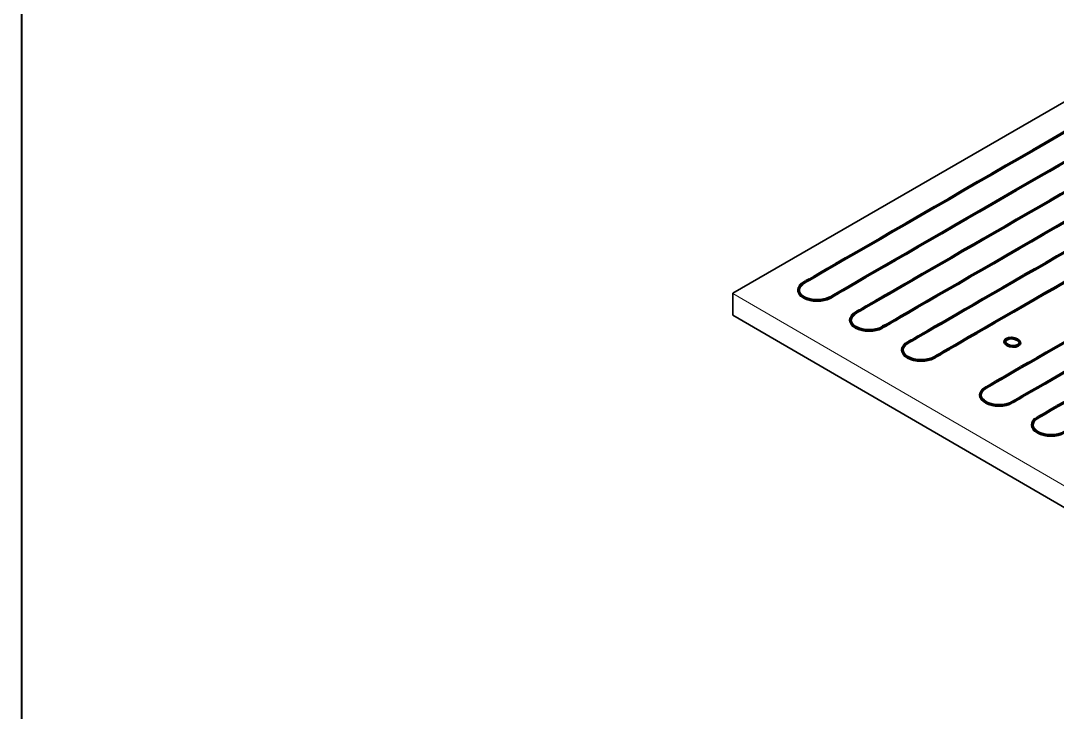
# Model space of a CAD drawing. Header units: millimetres. Extents: x 24747 to 137666, y -34589 to 43444.
# Drawn here: x 125623 to 126789, y 7840 to 8617 of the extents above; entities that cross this region are included whole.
import ezdxf

# ---------------------------------------------------------------- set-up
doc = ezdxf.new("R2010")
doc.units = ezdxf.units.MM
doc.header["$LTSCALE"] = 10
doc.layers.add('Livello 1', color=7, linetype='Continuous')
doc.layers.add('Pannelli', color=7, linetype='Continuous')

msp = doc.modelspace()

# ---------------------------------------------------------------- linework, layer by layer
at = {"layer": 'Livello 1', "color": 7, "lineweight": 35}
msp.add_lwpolyline([(126424.32501, 8310.79261), (126424.32501, 8286.23249), (126830.67534, 8050.52372), (127236.27943, 8284.08156), (127236.27943, 8308.43161), (126828.58712, 8544.15292), (126424.32501, 8310.79261)], dxfattribs=at)
at = {"layer": 'Livello 1', "color": 7, "lineweight": 9}
msp.add_lwpolyline([(126424.32501, 8310.67974), (126830.67534, 8074.97096), (127235.63979, 8308.13374)], dxfattribs=at)
at = {"layer": 'Livello 1', "color": 7, "lineweight": 70}
for points, knots in [([(127206.63671, 8323.76718), (127206.63671, 8323.76718), (126864.23111, 8125.80943), (126855.61485, 8120.82717), (126846.98604, 8115.84805), (126834.10554, 8115.73517), (126825.9596, 8120.44151), (126817.81365, 8125.14785), (126817.70704, 8132.75136), (126825.2886, 8137.12847), (126832.86389, 8141.50558), (127126.43772, 8311.00582), (127132.71493, 8314.62415), (127138.99214, 8318.24562), (127140.24005, 8326.28496), (127132.0753, 8330.98816), (127123.93562, 8335.69136), (127110.46565, 8335.41544), (127103.1412, 8331.18569), (127005.03242, 8274.54034), (126803.71659, 8158.31169), (126797.20736, 8154.54913), (126788.57855, 8149.57), (126775.71059, 8149.45399), (126767.54583, 8154.16033), (126759.40616, 8158.8698), (126759.29328, 8166.47645), (126766.87484, 8170.85042), (126774.4564, 8175.22754), (127068.03651, 8344.72464), (127074.30117, 8348.34297), (127080.59092, 8351.97384), (127081.82629, 8360.00378), (127073.68035, 8364.71011), (127065.52186, 8369.41645), (127051.58157, 8368.86147), (127044.25712, 8364.63486), (126945.97902, 8307.8923), (126745.29656, 8192.02424), (126738.7936, 8188.27422), (126730.16479, 8183.29196), (126717.29683, 8183.17908), (126709.14461, 8187.88228), (126700.9924, 8192.58862), (126700.88579, 8200.1984), (126708.46108, 8204.57551), (126715.08319, 8208.39451), (126939.43217, 8337.92695), (127000.67412, 8373.28248), (127013.99359, 8380.98005), (127018.84729, 8396.06165), (127000.28532, 8406.78182), (126981.72335, 8417.50512), (126955.59237, 8414.70201), (126942.2729, 8407.01071), (126881.01841, 8371.64577), (126656.66943, 8242.11647), (126650.05359, 8238.30374), (126642.4783, 8233.92349), (126629.2968, 8233.98306), (126621.14458, 8238.68626), (126612.99237, 8243.3926), (126613.19304, 8250.82679), (126621.82184, 8255.80905), (126628.3248, 8259.56534), (126829.01354, 8375.42401), (126927.29164, 8432.16656), (126934.61609, 8436.39631), (126935.56927, 8444.44819), (126927.41706, 8449.15139), (126919.26484, 8453.86086), (126905.34963, 8453.13971), (126899.07243, 8449.5151), (126892.79522, 8445.89364), (126599.22766, 8276.39653), (126591.6461, 8272.02256), (126584.07081, 8267.64544), (126570.88931, 8267.70815), (126562.73709, 8272.41135), (126554.58488, 8277.11769), (126554.78555, 8284.54875), (126563.41435, 8289.53101), (126569.92358, 8293.29357), (126771.24569, 8409.52222), (126869.35447, 8466.16757), (126876.66638, 8470.39418), (126877.16178, 8478.16701), (126869.00956, 8482.87334), (126860.85735, 8487.58282), (126846.93587, 8486.86166), (126840.67121, 8483.24019), (126834.394, 8479.61873), (126540.82017, 8310.11535), (126533.23861, 8305.74137), (126525.66332, 8301.37053), (126512.47555, 8301.43011), (126504.3296, 8306.13331), (126496.17739, 8310.84278), (126496.37178, 8318.27697), (126505.00059, 8323.25296), (126513.62313, 8328.23522), (126856.02873, 8526.1961), (126856.02873, 8526.1961)], [0, 0, 0, 0, 1, 1, 1, 2, 2, 2, 3, 3, 3, 4, 4, 4, 5, 5, 5, 6, 6, 6, 7, 7, 7, 8, 8, 8, 9, 9, 9, 10, 10, 10, 11, 11, 11, 12, 12, 12, 13, 13, 13, 14, 14, 14, 15, 15, 15, 16, 16, 16, 17, 17, 17, 18, 18, 18, 19, 19, 19, 20, 20, 20, 21, 21, 21, 22, 22, 22, 23, 23, 23, 24, 24, 24, 25, 25, 25, 26, 26, 26, 27, 27, 27, 28, 28, 28, 29, 29, 29, 30, 30, 30, 31, 31, 31, 32, 32, 32, 33, 33, 33, 34, 34, 34, 34]), ([(126744.09881, 8258.90062), (126740.59335, 8260.92614), (126735.30069, 8261.13935), (126732.25928, 8259.38976), (126729.23042, 8257.64017), (126729.60668, 8254.57995), (126733.1184, 8252.55757), (126736.61758, 8250.5352), (126741.91652, 8250.31885), (126744.94538, 8252.0653), (126747.98052, 8253.81803), (126747.60426, 8256.87825), (126744.09881, 8258.90062)], [0, 0, 0, 0, 1, 1, 1, 2, 2, 2, 3, 3, 3, 4, 4, 4, 4])]:
    msp.add_open_spline(points, degree=3, knots=knots, dxfattribs=at)
at = {"layer": 'Pannelli', "const_width": 2}
msp.add_lwpolyline([(125624.31754, 10842.27444), (125624.31754, 5304.33696), (129780.34747, 5304.33696), (129780.34747, 10842.27444), (125624.31754, 10842.27444)], dxfattribs=at)

doc.saveas('drawing.dxf')
